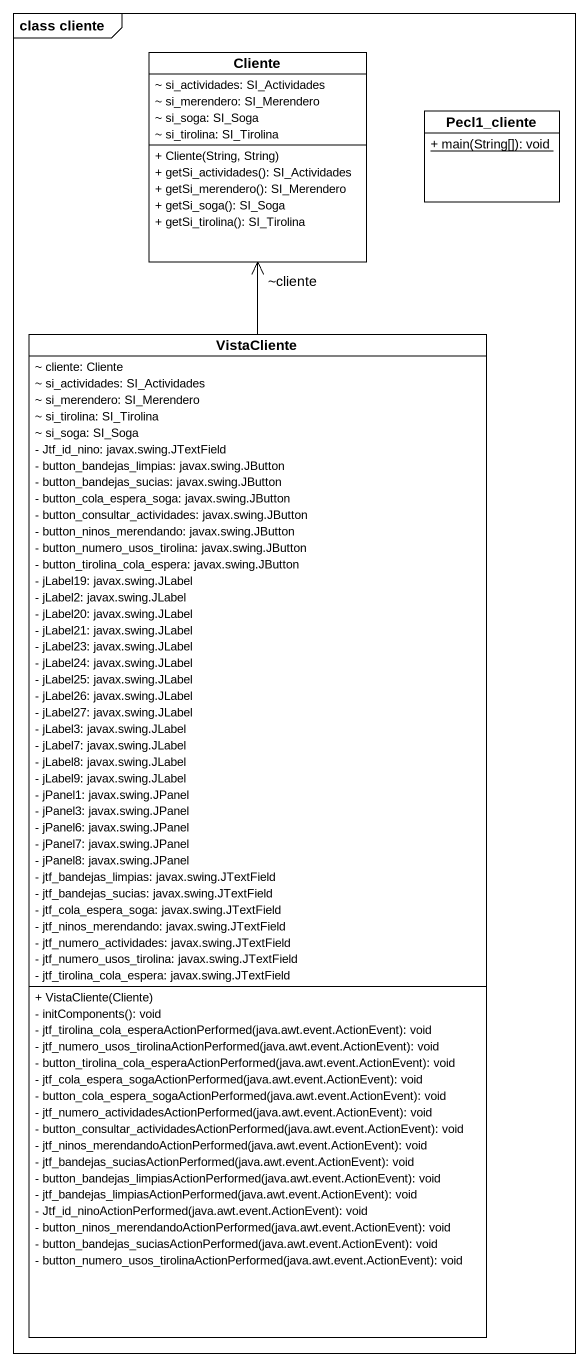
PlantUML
@startuml
mainframe class cliente
hide circle
hide empty members
skinparam classAttributeIconSize 0
class Cliente {
  ~ si_actividades: SI_Actividades
  ~ si_merendero: SI_Merendero
  ~ si_soga: SI_Soga
  ~ si_tirolina: SI_Tirolina
  + Cliente(String, String)
  + getSi_actividades(): SI_Actividades
  + getSi_merendero(): SI_Merendero
  + getSi_soga(): SI_Soga
  + getSi_tirolina(): SI_Tirolina
}
class Pecl1_cliente {
  {static} + main(String[]): void
}
class VistaCliente {
  ~ cliente: Cliente
  ~ si_actividades: SI_Actividades
  ~ si_merendero: SI_Merendero
  ~ si_tirolina: SI_Tirolina
  ~ si_soga: SI_Soga
  - Jtf_id_nino: javax.swing.JTextField
  - button_bandejas_limpias: javax.swing.JButton
  - button_bandejas_sucias: javax.swing.JButton
  - button_cola_espera_soga: javax.swing.JButton
  - button_consultar_actividades: javax.swing.JButton
  - button_ninos_merendando: javax.swing.JButton
  - button_numero_usos_tirolina: javax.swing.JButton
  - button_tirolina_cola_espera: javax.swing.JButton
  - jLabel19: javax.swing.JLabel
  - jLabel2: javax.swing.JLabel
  - jLabel20: javax.swing.JLabel
  - jLabel21: javax.swing.JLabel
  - jLabel23: javax.swing.JLabel
  - jLabel24: javax.swing.JLabel
  - jLabel25: javax.swing.JLabel
  - jLabel26: javax.swing.JLabel
  - jLabel27: javax.swing.JLabel
  - jLabel3: javax.swing.JLabel
  - jLabel7: javax.swing.JLabel
  - jLabel8: javax.swing.JLabel
  - jLabel9: javax.swing.JLabel
  - jPanel1: javax.swing.JPanel
  - jPanel3: javax.swing.JPanel
  - jPanel6: javax.swing.JPanel
  - jPanel7: javax.swing.JPanel
  - jPanel8: javax.swing.JPanel
  - jtf_bandejas_limpias: javax.swing.JTextField
  - jtf_bandejas_sucias: javax.swing.JTextField
  - jtf_cola_espera_soga: javax.swing.JTextField
  - jtf_ninos_merendando: javax.swing.JTextField
  - jtf_numero_actividades: javax.swing.JTextField
  - jtf_numero_usos_tirolina: javax.swing.JTextField
  - jtf_tirolina_cola_espera: javax.swing.JTextField
  + VistaCliente(Cliente)
  - initComponents(): void
  - jtf_tirolina_cola_esperaActionPerformed(java.awt.event.ActionEvent): void
  - jtf_numero_usos_tirolinaActionPerformed(java.awt.event.ActionEvent): void
  - button_tirolina_cola_esperaActionPerformed(java.awt.event.ActionEvent): void
  - jtf_cola_espera_sogaActionPerformed(java.awt.event.ActionEvent): void
  - button_cola_espera_sogaActionPerformed(java.awt.event.ActionEvent): void
  - jtf_numero_actividadesActionPerformed(java.awt.event.ActionEvent): void
  - button_consultar_actividadesActionPerformed(java.awt.event.ActionEvent): void
  - jtf_ninos_merendandoActionPerformed(java.awt.event.ActionEvent): void
  - jtf_bandejas_suciasActionPerformed(java.awt.event.ActionEvent): void
  - button_bandejas_limpiasActionPerformed(java.awt.event.ActionEvent): void
  - jtf_bandejas_limpiasActionPerformed(java.awt.event.ActionEvent): void
  - Jtf_id_ninoActionPerformed(java.awt.event.ActionEvent): void
  - button_ninos_merendandoActionPerformed(java.awt.event.ActionEvent): void
  - button_bandejas_suciasActionPerformed(java.awt.event.ActionEvent): void
  - button_numero_usos_tirolinaActionPerformed(java.awt.event.ActionEvent): void
}
VistaCliente -up-> "~cliente" Cliente
@enduml
